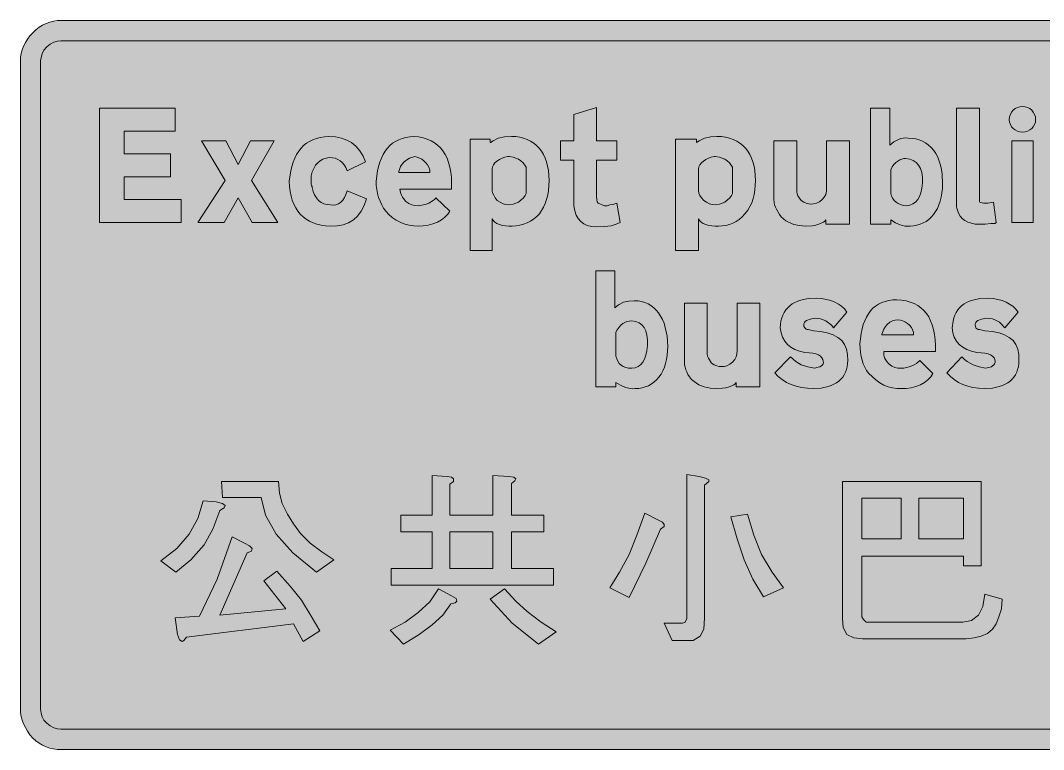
# Model space of a CAD drawing. Header units: metres. Extents: x 16 to 553, y 12 to 261.
# Drawn here: x 16.3 to 365.8, y 12.4 to 261.4 of the extents above; entities that cross this region are included whole.
import ezdxf

# ---------------------------------------------------------------- set-up
doc = ezdxf.new("R2010")
doc.units = ezdxf.units.M
doc.layers.add('FILL_BLACK_000000', color=7, linetype='Continuous', true_color=0x000000)
doc.layers.add('FILL_WHITE_FFFFFF', color=7, linetype='Continuous', true_color=0xffffff)

msp = doc.modelspace()

# ---------------------------------------------------------------- hatches: boundary and pattern name
at = {"layer": 'FILL_BLACK_000000', "true_color": 0x000000}
h = msp.add_hatch(color=7, dxfattribs=at)
h.dxf.hatch_style = 1
h.paths.add_polyline_path([(552.63, 25.04), (552.46, 23.78), (552.18, 22.47), (551.79, 21.12), (550.36, 18.61), (549.51, 17.45), (548.49, 16.32), (547.44, 15.38), (546.31, 14.57), (545.14, 13.9), (543.92, 13.36), (542.67, 12.94), (541.4, 12.65), (540.14, 12.48), (538.89, 12.42), (30.09, 12.42), (28.84, 12.48), (27.58, 12.65), (26.31, 12.94), (25.06, 13.36), (23.84, 13.9), (22.66, 14.57), (21.54, 15.38), (20.49, 16.32), (19.53, 17.47), (18.69, 18.67), (17.97, 19.9), (17.38, 21.16), (16.91, 22.43), (16.57, 23.7), (16.36, 24.97), (16.29, 26.22), (16.29, 247.62), (16.36, 248.87), (16.57, 250.13), (16.91, 251.4), (17.38, 252.64), (17.97, 253.87), (18.69, 255.04), (19.53, 256.17), (20.49, 257.22), (21.54, 258.26), (22.66, 259.14), (23.84, 259.87), (25.06, 260.44), (26.31, 260.88), (27.58, 261.19), (28.84, 261.36), (30.09, 261.42), (538.89, 261.42), (540.14, 261.36), (541.4, 261.19), (542.67, 260.88), (543.92, 260.44), (545.14, 259.87), (546.31, 259.14), (547.44, 258.26), (548.49, 257.22), (549.53, 256.17), (550.41, 255.04), (551.14, 253.87), (551.71, 252.64), (552.15, 251.4), (552.46, 250.13), (552.63, 248.87), (552.69, 247.62), (552.69, 26.22), (552.63, 25.04)])
h.paths.add_polyline_path([(545.3, 250.02), (544.65, 251.25), (543.69, 252.42), (542.6, 253.28), (541.29, 253.92), (540.09, 254.33), (538.89, 254.52), (30.09, 254.52), (28.92, 254.4), (27.69, 254.03), (26.46, 253.38), (25.29, 252.42), (24.33, 251.25), (23.68, 250.02), (23.31, 248.79), (23.19, 247.62), (23.19, 26.22), (23.31, 24.88), (23.68, 23.59), (24.33, 22.42), (25.29, 21.42), (26.46, 20.46), (27.69, 19.81), (28.92, 19.44), (30.09, 19.32), (538.89, 19.32), (540.06, 19.44), (541.29, 19.81), (542.52, 20.46), (543.69, 21.42), (544.65, 22.42), (545.3, 23.59), (545.67, 24.88), (545.79, 26.22), (545.79, 247.62), (545.67, 248.79), (545.3, 250.02)], flags=16)
h = msp.add_hatch(color=7, dxfattribs=at)
h.dxf.hatch_style = 1
h.paths.add_polyline_path([(51.69, 200.22), (71.19, 200.22), (71.19, 192.42), (43.29, 192.42), (43.29, 231.42), (69.09, 231.42), (69.09, 223.62), (51.69, 223.62), (51.69, 215.82), (67.59, 215.82), (67.59, 208.02), (51.69, 208.02), (51.69, 200.22)])
h = msp.add_hatch(color=7, dxfattribs=at)
h.dxf.hatch_style = 1
h.paths.add_polyline_path([(219.99, 220.32), (219.99, 213.72), (213.09, 213.72), (213.09, 201.42), (213.16, 200.11), (213.34, 199.52), (213.69, 199.02), (215.79, 198.12), (216.69, 198.16), (217.59, 198.42), (218.68, 198.61), (219.99, 199.02), (221.19, 192.42), (219.84, 191.81), (218.04, 191.33), (215.79, 191.03), (213.09, 190.92), (211.4, 191.03), (209.94, 191.37), (208.7, 191.93), (207.69, 192.72), (206.85, 193.73), (206.15, 194.97), (205.62, 196.43), (205.29, 198.12), (205.29, 213.72), (200.79, 213.72), (200.79, 220.32), (205.29, 220.32), (205.29, 229.32), (213.09, 231.72), (213.09, 220.32), (219.99, 220.32)])
h = msp.add_hatch(color=7, dxfattribs=at)
h.dxf.hatch_style = 1
h.paths.add_polyline_path([(318.44, 191.21), (316.78, 191.59), (315.17, 192.32), (313.59, 193.32), (313.59, 191.82), (306.69, 191.82), (306.69, 231.42), (313.29, 231.42), (313.29, 218.82), (314.7, 220), (316.21, 220.81), (317.02, 221.07), (317.85, 221.22), (318.7, 221.28), (319.59, 221.22), (320.9, 221.16), (322.13, 220.99), (323.29, 220.68), (324.39, 220.24), (325.43, 219.67), (326.42, 218.94), (327.37, 218.06), (328.29, 217.02), (329.02, 215.94), (329.64, 214.73), (330.16, 213.41), (330.58, 211.99), (330.89, 210.49), (331.12, 208.92), (331.29, 205.62), (331.24, 204.02), (331.08, 202.5), (330.83, 201.06), (330.48, 199.7), (330.04, 198.43), (329.52, 197.24), (328.91, 196.15), (328.22, 195.16), (327.45, 194.27), (326.6, 193.48), (325.69, 192.81), (324.71, 192.25), (323.67, 191.8), (322.56, 191.48), (321.4, 191.29), (320.19, 191.22), (319.3, 191.16), (318.44, 191.21)])
h.paths.add_polyline_path([(321.18, 198.75), (322.07, 199.38), (322.82, 200.22), (323.42, 201.29), (323.88, 202.59), (324.21, 204.13), (324.39, 205.92), (324.39, 207.82), (324.17, 209.47), (323.75, 210.87), (323.12, 212.03), (322.29, 212.95), (321.27, 213.64), (320.07, 214.09), (318.69, 214.32), (318.01, 214.26), (317.34, 214.09), (316.67, 213.81), (315.99, 213.42), (315.32, 212.91), (314.68, 212.26), (314.09, 211.44), (313.59, 210.42), (313.59, 202.32), (313.87, 201.38), (314.27, 200.57), (314.77, 199.88), (315.39, 199.32), (316.12, 198.87), (316.96, 198.52), (317.92, 198.28), (318.99, 198.12), (320.16, 198.33), (321.18, 198.75)], flags=16)
h = msp.add_hatch(color=7, dxfattribs=at)
h.dxf.hatch_style = 1
h.paths.add_polyline_path([(343.89, 200.82), (343.89, 199.92), (343.89, 199.62), (344.06, 199.41), (344.34, 199.24), (345.28, 199.02), (346.72, 199.03), (348.69, 199.32), (349.59, 192.42), (349.29, 192.12), (347.79, 192.12), (345.84, 191.86), (343.89, 191.82), (342.47, 191.9), (341.16, 192.15), (339.96, 192.55), (338.9, 193.09), (338, 193.78), (337.27, 194.6), (336.72, 195.55), (336.39, 196.62), (336.13, 197.33), (336.09, 197.82), (336.09, 198.42), (336.09, 198.72), (336.09, 231.42), (343.89, 231.42), (343.89, 200.82)])
h = msp.add_hatch(color=7, dxfattribs=at)
h.dxf.hatch_style = 1
h.paths.add_polyline_path([(363, 226.65), (362.72, 225.85), (362.3, 225.14), (361.74, 224.52), (361.07, 224.02), (360.31, 223.64), (359.47, 223.4), (358.59, 223.32), (357.71, 223.4), (356.87, 223.64), (356.11, 224.02), (355.44, 224.52), (354.88, 225.14), (354.46, 225.85), (354.18, 226.65), (354.09, 227.52), (354.18, 228.49), (354.46, 229.36), (354.88, 230.13), (355.44, 230.78), (356.11, 231.31), (356.87, 231.7), (357.71, 231.94), (358.59, 232.02), (359.47, 231.94), (360.31, 231.7), (361.07, 231.31), (361.74, 230.78), (362.3, 230.13), (362.72, 229.36), (363, 228.49), (363.09, 227.52), (363, 226.65)])
h = msp.add_hatch(color=7, dxfattribs=at)
h.dxf.hatch_style = 1
h.paths.add_polyline_path([(102.99, 220.32), (95.19, 206.82), (104.19, 192.42), (95.49, 192.42), (90.69, 200.82), (85.89, 192.42), (76.89, 192.42), (86.19, 206.82), (78.09, 220.32), (86.49, 220.32), (90.69, 212.22), (94.89, 220.32), (102.99, 220.32)])
h = msp.add_hatch(color=7, dxfattribs=at)
h.dxf.hatch_style = 1
h.paths.add_polyline_path([(123.91, 221.66), (125.94, 221.22), (127.75, 220.55), (129.39, 219.72), (130.9, 218.44), (132.24, 216.87), (133.36, 215.08), (134.19, 213.12), (127.89, 210.12), (127.4, 211.17), (126.83, 212.09), (126.18, 212.86), (125.45, 213.49), (124.66, 213.99), (123.8, 214.34), (122.87, 214.55), (121.89, 214.62), (120.71, 214.42), (119.64, 214.06), (118.68, 213.52), (117.84, 212.82), (117.11, 211.95), (116.49, 210.91), (115.98, 209.7), (115.59, 208.32), (115.59, 206.52), (115.63, 205.51), (115.72, 205.04), (115.89, 204.72), (115.89, 204.42), (116.28, 203.04), (116.79, 201.84), (117.41, 200.81), (118.14, 199.96), (118.98, 199.29), (119.94, 198.81), (121.01, 198.52), (122.19, 198.42), (123.09, 198.31), (123.99, 198.42), (124.89, 198.76), (125.79, 199.32), (126.41, 200.06), (126.95, 200.93), (127.44, 201.98), (127.89, 203.22), (134.49, 200.52), (133.7, 198.21), (132.69, 196.24), (131.47, 194.6), (130.03, 193.28), (128.38, 192.29), (126.52, 191.62), (124.45, 191.26), (122.19, 191.22), (120.55, 191.33), (119.01, 191.56), (117.57, 191.89), (116.23, 192.34), (114.99, 192.91), (113.85, 193.58), (112.81, 194.37), (111.88, 195.27), (111.04, 196.28), (110.31, 197.41), (109.68, 198.64), (109.15, 199.99), (108.73, 201.46), (108.41, 203.03), (108.2, 204.72), (108.09, 206.52), (108.6, 210.01), (108.98, 211.58), (109.44, 213.04), (109.99, 214.39), (110.62, 215.63), (111.34, 216.76), (112.14, 217.77), (113.03, 218.67), (114, 219.46), (115.05, 220.13), (116.19, 220.69), (117.41, 221.14), (118.72, 221.48), (120.11, 221.71), (121.59, 221.82), (123.91, 221.66)])
h = msp.add_hatch(color=7, dxfattribs=at)
h.dxf.hatch_style = 1
h.paths.add_polyline_path([(146.08, 202.66), (146.49, 201.72), (146.77, 201.1), (147.13, 200.56), (147.99, 199.62), (148.94, 198.88), (149.98, 198.42), (151.07, 198.19), (152.19, 198.12), (153.99, 198.46), (154.89, 198.67), (155.79, 199.02), (157.33, 199.92), (157.86, 200.37), (158.19, 200.82), (162.99, 196.32), (162.28, 195.23), (161.3, 194.22), (160.1, 193.31), (158.71, 192.53), (157.19, 191.91), (155.57, 191.47), (153.88, 191.23), (152.19, 191.22), (150.62, 191.28), (149.08, 191.48), (147.59, 191.85), (146.19, 192.42), (144.68, 193.2), (143.3, 194.14), (142.1, 195.2), (141.09, 196.32), (140.35, 197.37), (139.69, 198.5), (139.12, 199.71), (138.65, 200.97), (138.28, 202.29), (138.01, 203.66), (137.85, 205.07), (137.79, 206.52), (138.28, 210.01), (138.65, 211.58), (139.09, 213.04), (139.61, 214.39), (140.21, 215.63), (140.89, 216.76), (141.65, 217.77), (142.49, 218.67), (143.42, 219.46), (144.42, 220.13), (145.51, 220.69), (146.68, 221.14), (147.93, 221.48), (149.27, 221.71), (150.69, 221.82), (152.32, 221.64), (153.84, 221.34), (155.25, 220.91), (156.54, 220.36), (157.73, 219.68), (158.81, 218.87), (159.77, 217.93), (160.63, 216.87), (161.37, 215.68), (162.01, 214.37), (162.54, 212.93), (162.97, 211.36), (163.28, 209.66), (163.49, 207.84), (163.59, 205.89), (163.59, 203.82), (145.89, 203.82), (146.08, 202.66)])
h.paths.add_polyline_path([(156.09, 209.82), (156.09, 210.12), (156.09, 210.42), (155.78, 211.29), (155.34, 212.09), (154.77, 212.82), (154.1, 213.46), (153.37, 214), (152.59, 214.43), (151.79, 214.74), (150.99, 214.92), (149.19, 214.36), (148.29, 213.87), (147.39, 213.12), (146.64, 212.39), (146.15, 211.58), (145.59, 209.82), (145.59, 209.52), (156.09, 209.52), (156.09, 209.82)], flags=16)
h = msp.add_hatch(color=7, dxfattribs=at)
h.dxf.hatch_style = 1
h.paths.add_polyline_path([(196.67, 203.39), (196.4, 201.82), (196.03, 200.33), (195.56, 198.95), (194.99, 197.67), (194.33, 196.49), (193.59, 195.42), (192.65, 194.46), (191.63, 193.62), (190.54, 192.9), (189.39, 192.31), (188.18, 191.84), (186.92, 191.5), (185.62, 191.29), (184.29, 191.22), (183.16, 191.18), (182.03, 191.26), (180.95, 191.45), (179.94, 191.74), (179.05, 192.12), (178.3, 192.57), (177.74, 193.07), (177.39, 193.62), (177.39, 182.82), (169.89, 182.82), (169.89, 220.92), (176.79, 220.92), (176.79, 219.72), (177.09, 219.72), (177.25, 220), (177.73, 220.36), (179.49, 221.22), (181.63, 221.63), (183.99, 221.82), (185.47, 221.75), (186.87, 221.56), (188.19, 221.23), (189.42, 220.78), (190.57, 220.21), (191.63, 219.53), (192.6, 218.72), (193.48, 217.81), (194.26, 216.78), (194.94, 215.65), (195.53, 214.42), (196.01, 213.09), (196.39, 211.66), (196.67, 210.13), (196.83, 208.52), (196.89, 206.82), (196.83, 205.06), (196.67, 203.39)])
h.paths.add_polyline_path([(186.39, 199.32), (188.08, 200.82), (188.71, 201.6), (189.09, 202.32), (189.09, 202.62), (189.09, 203.52), (189.09, 203.82), (189.09, 209.52), (189.09, 209.82), (189.09, 211.02), (189.09, 211.32), (187.97, 212.78), (187.23, 213.47), (186.39, 214.02), (184.66, 214.69), (183.39, 214.92), (183.09, 214.92), (182.79, 214.92), (181.78, 214.73), (180.81, 214.39), (179.89, 213.93), (179.08, 213.38), (178.39, 212.76), (177.85, 212.09), (177.51, 211.4), (177.39, 210.72), (177.39, 203.22), (177.58, 202.58), (177.99, 201.72), (178.48, 200.82), (179.19, 199.92), (180.14, 199.31), (181.14, 198.83), (182.14, 198.53), (183.09, 198.42), (184.63, 198.64), (186.39, 199.32)], flags=16)
h = msp.add_hatch(color=7, dxfattribs=at)
h.dxf.hatch_style = 1
h.paths.add_polyline_path([(266.96, 202.03), (266.6, 200.56), (266.12, 199.16), (265.49, 197.83), (264.72, 196.59), (263.79, 195.42), (262.85, 194.38), (261.84, 193.5), (260.76, 192.77), (259.63, 192.19), (258.46, 191.76), (257.25, 191.45), (256.03, 191.28), (254.79, 191.22), (253.66, 191.18), (252.53, 191.26), (251.45, 191.45), (250.44, 191.74), (249.55, 192.12), (248.8, 192.57), (248.24, 193.07), (247.89, 193.62), (247.89, 182.82), (240.09, 182.82), (240.09, 220.92), (247.29, 220.92), (247.29, 219.72), (248.19, 220.36), (249.99, 221.22), (252.09, 221.63), (254.19, 221.82), (255.72, 221.75), (257.17, 221.56), (258.53, 221.23), (259.8, 220.78), (260.97, 220.21), (262.06, 219.53), (263.05, 218.72), (263.94, 217.81), (264.73, 216.78), (265.43, 215.65), (266.02, 214.42), (266.51, 213.09), (266.89, 211.66), (267.17, 210.13), (267.33, 208.52), (267.39, 206.82), (267.21, 203.56), (266.96, 202.03)])
h.paths.add_polyline_path([(256.89, 199.32), (258.58, 200.82), (259.21, 201.6), (259.59, 202.32), (259.59, 202.62), (259.59, 203.52), (259.59, 203.82), (259.59, 209.52), (259.59, 209.82), (259.59, 211.02), (259.59, 211.32), (258.46, 212.78), (257.73, 213.47), (256.89, 214.02), (255.13, 214.69), (253.59, 214.92), (253.29, 214.92), (252.28, 214.73), (251.31, 214.39), (250.39, 213.93), (249.58, 213.38), (248.89, 212.76), (248.35, 212.09), (248.01, 211.4), (247.89, 210.72), (247.89, 203.22), (248, 202.49), (248.34, 201.68), (248.9, 200.82), (249.69, 199.92), (250.64, 199.31), (251.64, 198.83), (252.64, 198.53), (253.59, 198.42), (255.13, 198.64), (256.89, 199.32)], flags=16)
h = msp.add_hatch(color=7, dxfattribs=at)
h.dxf.hatch_style = 1
h.paths.add_polyline_path([(299.49, 220.32), (299.49, 191.82), (291.39, 191.82), (291.39, 193.32), (291.1, 192.92), (290.64, 192.57), (288.99, 191.82), (287.99, 191.47), (286.85, 191.29), (284.49, 191.22), (282.47, 191.34), (280.52, 191.74), (278.67, 192.49), (277.8, 193), (276.99, 193.62), (276.19, 194.35), (275.57, 195.16), (274.59, 196.92), (274.2, 197.65), (273.91, 198.46), (273.75, 199.32), (273.69, 200.22), (273.69, 220.32), (281.49, 220.32), (281.49, 202.92), (281.6, 202.24), (281.9, 201.53), (282.99, 199.92), (283.89, 199.35), (284.75, 198.98), (285.56, 198.78), (286.29, 198.72), (287.24, 198.79), (288.24, 199.02), (289.24, 199.48), (290.19, 200.22), (290.9, 201.12), (291.39, 202.02), (291.65, 203.07), (291.69, 204.12), (291.69, 220.32), (299.49, 220.32)])
h = msp.add_hatch(color=7, dxfattribs=at)
h.dxf.hatch_style = 1
h.paths.add_polyline_path([(354.99, 192.42), (354.99, 220.32), (362.19, 220.32), (362.19, 192.42), (354.99, 192.42)])
h = msp.add_hatch(color=7, dxfattribs=at)
h.dxf.hatch_style = 1
h.paths.add_polyline_path([(224.67, 135.71), (222.99, 136.09), (221.31, 136.82), (219.69, 137.82), (219.69, 136.32), (212.79, 136.32), (212.79, 175.92), (219.39, 175.92), (219.39, 163.32), (220.08, 163.94), (220.8, 164.45), (222.35, 165.19), (224.07, 165.6), (225.99, 165.72), (227.26, 165.65), (228.46, 165.44), (229.6, 165.1), (230.68, 164.63), (231.69, 164.04), (232.63, 163.32), (233.49, 162.48), (234.28, 161.52), (234.98, 160.45), (235.6, 159.27), (236.14, 157.99), (236.58, 156.61), (236.93, 155.12), (237.18, 153.55), (237.34, 151.88), (237.39, 150.12), (237.22, 147.09), (236.99, 145.66), (236.68, 144.31), (236.26, 143.02), (235.74, 141.81), (235.12, 140.67), (234.39, 139.62), (233.57, 138.68), (232.7, 137.87), (231.77, 137.2), (230.79, 136.66), (229.75, 136.24), (228.65, 135.95), (227.5, 135.78), (226.29, 135.72), (225.49, 135.66), (224.67, 135.71)])
h.paths.add_polyline_path([(227.28, 143.25), (228.17, 143.88), (228.92, 144.72), (229.52, 145.79), (229.98, 147.09), (230.31, 148.63), (230.49, 150.42), (230.5, 152.32), (230.32, 153.97), (229.94, 155.37), (229.36, 156.53), (228.59, 157.45), (227.62, 158.14), (226.45, 158.59), (225.09, 158.82), (224.24, 158.76), (223.48, 158.59), (222.77, 158.31), (222.09, 157.92), (221.42, 157.37), (220.78, 156.64), (220.19, 155.81), (219.69, 154.92), (219.69, 146.82), (219.97, 145.86), (220.36, 145.02), (220.87, 144.3), (221.49, 143.71), (222.22, 143.24), (223.07, 142.9), (224.02, 142.69), (225.09, 142.62), (226.26, 142.83), (227.28, 143.25)], flags=16)
h = msp.add_hatch(color=7, dxfattribs=at)
h.dxf.hatch_style = 1
h.paths.add_polyline_path([(268.89, 164.82), (268.89, 136.32), (260.79, 136.32), (260.79, 137.82), (260.5, 137.37), (260.04, 136.96), (259.36, 136.6), (258.39, 136.32), (257.27, 135.97), (256.14, 135.79), (253.89, 135.72), (251.87, 135.84), (249.91, 136.24), (248.07, 136.99), (247.2, 137.5), (246.39, 138.12), (245.55, 138.85), (244.85, 139.66), (244.32, 140.52), (243.99, 141.42), (243.6, 142.15), (243.31, 142.96), (243.15, 143.82), (243.09, 144.72), (243.09, 164.82), (250.89, 164.82), (250.89, 147.42), (251, 146.74), (251.3, 146.03), (252.39, 144.42), (253.29, 143.85), (254.15, 143.48), (254.96, 143.28), (255.69, 143.22), (256.64, 143.29), (257.64, 143.52), (258.64, 143.98), (259.59, 144.72), (260.3, 145.62), (260.79, 146.52), (261.05, 147.57), (261.09, 148.62), (261.09, 164.82), (268.89, 164.82)])
h = msp.add_hatch(color=7, dxfattribs=at)
h.dxf.hatch_style = 1
h.paths.add_polyline_path([(298.84, 144.22), (298.69, 143.18), (298.45, 142.21), (298.12, 141.29), (297.69, 140.43), (297.17, 139.65), (296.55, 138.92), (295.85, 138.27), (295.06, 137.69), (294.19, 137.18), (293.23, 136.74), (292.18, 136.38), (289.85, 135.89), (287.19, 135.72), (285.11, 135.8), (283.14, 136.06), (281.3, 136.48), (279.58, 137.07), (277.98, 137.83), (276.52, 138.76), (275.18, 139.85), (273.99, 141.12), (279.39, 146.52), (281.19, 144.94), (282.99, 143.82), (285.24, 143.11), (287.49, 142.62), (288.8, 142.96), (289.39, 143.17), (289.89, 143.52), (290.28, 143.8), (290.53, 144.16), (290.61, 144.57), (290.49, 145.02), (290.39, 145.67), (290.1, 146.25), (289.6, 146.76), (288.91, 147.19), (288.03, 147.55), (286.95, 147.8), (285.67, 147.96), (284.19, 148.02), (282.39, 148.44), (280.81, 149.04), (279.45, 149.81), (278.3, 150.76), (277.37, 151.89), (276.64, 153.21), (276.11, 154.72), (275.79, 156.42), (276.08, 158.75), (276.37, 159.81), (276.74, 160.8), (277.2, 161.71), (277.76, 162.55), (278.4, 163.31), (279.13, 163.99), (279.94, 164.6), (280.85, 165.13), (281.84, 165.58), (282.92, 165.95), (285.33, 166.45), (288.09, 166.62), (289.92, 166.45), (291.59, 166.17), (293.1, 165.76), (294.46, 165.23), (295.69, 164.58), (296.78, 163.79), (297.75, 162.88), (298.59, 161.82), (294.09, 156.42), (293.42, 157.22), (292.74, 157.84), (291.39, 158.82), (290.49, 159.21), (289.59, 159.49), (288.69, 159.66), (287.79, 159.72), (286.04, 159.43), (284.83, 158.97), (284.41, 158.66), (284.12, 158.29), (283.95, 157.84), (283.89, 157.32), (283.93, 156.87), (284.19, 156.42), (284.68, 156.01), (284.99, 155.87), (285.39, 155.82), (287.15, 155.41), (289.59, 155.22), (291.9, 154.77), (293.87, 154.09), (295.51, 153.19), (296.83, 152.07), (297.82, 150.72), (298.49, 149.14), (298.85, 147.34), (298.89, 145.32), (298.84, 144.22)])
h = msp.add_hatch(color=7, dxfattribs=at)
h.dxf.hatch_style = 1
h.paths.add_polyline_path([(311.23, 147.16), (311.49, 146.22), (311.77, 145.6), (312.13, 145.06), (312.99, 144.12), (313.94, 143.38), (314.98, 142.92), (316.07, 142.69), (317.19, 142.62), (318.09, 142.68), (318.99, 142.84), (319.89, 143.13), (320.79, 143.52), (321.63, 143.84), (322.37, 144.31), (323.49, 145.32), (327.99, 140.82), (327.28, 139.73), (326.3, 138.72), (325.1, 137.81), (323.71, 137.03), (322.19, 136.41), (320.56, 135.97), (318.88, 135.73), (317.19, 135.72), (315.66, 135.78), (314.19, 135.98), (312.72, 136.35), (311.19, 136.92), (309.84, 137.7), (308.53, 138.64), (306.09, 140.82), (305.36, 141.86), (304.74, 142.96), (304.22, 144.13), (303.8, 145.36), (303.49, 146.66), (303.26, 148.03), (303.09, 151.02), (303.48, 154.51), (303.81, 156.08), (304.21, 157.54), (304.71, 158.89), (305.28, 160.12), (305.94, 161.23), (306.69, 162.23), (307.52, 163.12), (308.43, 163.88), (309.43, 164.54), (310.52, 165.07), (311.68, 165.48), (312.93, 165.78), (314.27, 165.96), (315.69, 166.02), (317.32, 165.9), (318.85, 165.64), (320.28, 165.25), (321.59, 164.73), (322.8, 164.08), (323.9, 163.29), (324.89, 162.38), (325.78, 161.33), (326.55, 160.16), (327.22, 158.85), (327.77, 157.42), (328.22, 155.85), (328.55, 154.16), (328.78, 152.34), (328.89, 150.39), (328.89, 148.32), (311.19, 148.32), (311.23, 147.16)])
h.paths.add_polyline_path([(321.39, 154.62), (321.39, 154.92), (321.08, 155.79), (320.63, 156.59), (320.05, 157.3), (319.36, 157.92), (318.6, 158.42), (317.76, 158.8), (316.89, 159.04), (315.99, 159.12), (315.09, 159.05), (314.19, 158.82), (313.29, 158.36), (312.39, 157.62), (311.77, 156.85), (311.26, 155.97), (310.59, 154.32), (310.59, 154.02), (321.39, 154.02), (321.39, 154.62)], flags=16)
h = msp.add_hatch(color=7, dxfattribs=at)
h.dxf.hatch_style = 1
h.paths.add_polyline_path([(357.34, 144.22), (357.19, 143.18), (356.95, 142.21), (356.62, 141.29), (356.19, 140.43), (355.67, 139.65), (355.05, 138.92), (354.35, 138.27), (353.56, 137.69), (352.69, 137.18), (351.73, 136.74), (350.68, 136.38), (348.35, 135.89), (345.69, 135.72), (343.62, 135.8), (341.69, 136.06), (339.89, 136.48), (338.23, 137.07), (336.69, 137.83), (335.27, 138.76), (333.97, 139.85), (332.79, 141.12), (337.89, 146.52), (338.79, 145.68), (339.73, 144.94), (340.72, 144.33), (341.79, 143.82), (342.74, 143.42), (343.78, 143.11), (345.99, 142.62), (347.53, 142.96), (348.06, 143.17), (348.39, 143.52), (348.78, 143.8), (349.06, 144.16), (349.23, 144.57), (349.29, 145.02), (349.19, 145.67), (348.9, 146.25), (348.4, 146.76), (347.71, 147.19), (346.83, 147.55), (345.75, 147.8), (344.47, 147.96), (342.99, 148.02), (341.18, 148.44), (339.57, 149.04), (338.17, 149.81), (336.99, 150.76), (336.03, 151.89), (335.31, 153.21), (334.83, 154.72), (334.59, 156.42), (334.87, 158.75), (335.14, 159.81), (335.5, 160.8), (335.94, 161.71), (336.48, 162.55), (337.1, 163.31), (337.81, 163.99), (338.62, 164.6), (339.52, 165.13), (340.51, 165.58), (341.59, 165.95), (344.05, 166.45), (346.89, 166.62), (348.62, 166.45), (350.21, 166.17), (351.67, 165.76), (353, 165.23), (354.21, 164.58), (355.29, 163.79), (356.25, 162.88), (357.09, 161.82), (352.59, 156.42), (351.35, 157.84), (350.69, 158.36), (349.89, 158.82), (349.16, 159.21), (348.31, 159.49), (347.36, 159.66), (346.29, 159.72), (344.54, 159.43), (343.33, 158.97), (342.91, 158.66), (342.62, 158.29), (342.45, 157.84), (342.39, 157.32), (342.69, 156.42), (343.18, 156.01), (343.49, 155.87), (343.89, 155.82), (345.69, 155.41), (348.39, 155.22), (350.6, 154.77), (352.5, 154.09), (354.09, 153.19), (355.36, 152.07), (356.34, 150.72), (357, 149.14), (357.35, 147.34), (357.39, 145.32), (357.34, 144.22)])
h = msp.add_hatch(color=7, dxfattribs=at)
h.dxf.hatch_style = 1
h.paths.add_polyline_path([(156.99, 92.52), (156.99, 106.02), (162.09, 105.72), (163.59, 105.42), (164.19, 104.82), (164.19, 103.92), (162.99, 103.02), (162.99, 92.52), (177.69, 92.52), (177.69, 106.02), (183.09, 105.72), (184.89, 105.42), (185.49, 104.82), (185.19, 104.22), (183.99, 103.32), (183.99, 92.52), (195.09, 92.52), (195.09, 86.82), (183.99, 86.82), (183.99, 74.22), (198.39, 74.22), (198.39, 68.52), (142.89, 68.52), (142.89, 74.22), (156.99, 74.22), (156.99, 86.82), (146.19, 86.82), (146.19, 92.52), (156.99, 92.52)])
h.paths.add_polyline_path([(177.69, 86.82), (162.99, 86.82), (162.99, 74.22), (177.69, 74.22), (177.69, 86.82)], flags=16)
h = msp.add_hatch(color=7, dxfattribs=at)
h.dxf.hatch_style = 1
h.paths.add_polyline_path([(250.29, 105.12), (251.49, 104.52), (251.49, 103.92), (249.99, 102.72), (249.99, 57.42), (249.69, 53.52), (248.49, 51.12), (246.09, 49.62), (242.79, 49.62), (238.89, 49.62), (236.19, 55.62), (240.99, 55.62), (242.49, 55.62), (243.39, 55.92), (243.99, 57.12), (243.99, 58.62), (243.99, 106.32), (248.19, 105.72), (250.29, 105.12)])
h = msp.add_hatch(color=7, dxfattribs=at)
h.dxf.hatch_style = 1
h.paths.add_polyline_path([(104.49, 103.92), (104.79, 100.02), (105.69, 96.42), (107.49, 92.82), (109.59, 89.52), (111.99, 86.22), (115.29, 82.92), (119.19, 79.92), (123.39, 77.22), (117.39, 73.02), (109.29, 79.62), (103.59, 85.92), (99.99, 92.52), (98.49, 98.52), (85.29, 98.52), (84.99, 103.92), (104.49, 103.92)])
h = msp.add_hatch(color=7, dxfattribs=at)
h.dxf.hatch_style = 1
h.paths.add_polyline_path([(338.49, 75.12), (338.49, 78.42), (303.69, 78.42), (303.69, 59.22), (303.69, 57.72), (304.29, 56.82), (305.19, 55.92), (306.69, 55.92), (338.19, 55.92), (341.19, 56.52), (343.59, 58.32), (345.09, 61.32), (345.69, 65.52), (351.69, 63.72), (351.39, 60.42), (350.49, 57.72), (349.59, 55.32), (348.39, 53.52), (346.59, 52.02), (344.49, 51.12), (342.09, 50.52), (339.39, 50.22), (303.99, 50.22), (300.99, 50.52), (298.59, 51.72), (297.39, 54.12), (297.09, 57.12), (297.09, 103.92), (344.49, 103.92), (344.49, 75.12), (338.49, 75.12)])
h.paths.add_polyline_path([(303.69, 98.22), (303.69, 84.42), (317.19, 84.42), (317.19, 98.22), (303.69, 98.22)], flags=16)
h.paths.add_polyline_path([(338.49, 98.22), (323.19, 98.22), (323.19, 84.42), (338.49, 84.42), (338.49, 98.22)], flags=16)
h = msp.add_hatch(color=7, dxfattribs=at)
h.dxf.hatch_style = 1
h.paths.add_polyline_path([(85.29, 96.42), (86.19, 95.82), (85.89, 94.92), (84.39, 94.02), (81.99, 87.72), (78.99, 82.32), (74.49, 77.22), (69.39, 73.02), (64.29, 76.92), (69.69, 81.12), (73.89, 85.92), (76.89, 91.32), (78.69, 97.32), (83.19, 97.02), (85.29, 96.42)])
h = msp.add_hatch(color=7, dxfattribs=at)
h.dxf.hatch_style = 1
h.paths.add_polyline_path([(220.89, 73.02), (224.19, 79.02), (226.89, 85.62), (229.59, 93.12), (233.79, 91.02), (235.59, 90.12), (236.19, 89.22), (236.19, 88.62), (234.99, 87.72), (229.89, 76.02), (224.19, 64.32), (217.59, 67.62), (220.89, 73.02)])
h = msp.add_hatch(color=7, dxfattribs=at)
h.dxf.hatch_style = 1
h.paths.add_polyline_path([(266.49, 70.62), (263.49, 77.22), (261.09, 84.42), (258.99, 91.92), (264.69, 92.82), (266.79, 85.62), (269.49, 79.02), (273.09, 73.02), (276.99, 67.62), (270.09, 64.62), (266.49, 70.62)])
h = msp.add_hatch(color=7, dxfattribs=at)
h.dxf.hatch_style = 1
h.paths.add_polyline_path([(94.59, 82.02), (95.49, 81.12), (95.19, 80.22), (93.69, 79.62), (84.39, 58.32), (106.89, 60.42), (99.39, 70.02), (103.89, 73.32), (108.39, 68.22), (112.29, 63.42), (115.59, 58.02), (118.59, 52.92), (112.89, 49.32), (109.59, 55.32), (72.99, 50.82), (72.09, 49.62), (71.49, 49.32), (70.59, 49.92), (69.99, 51.72), (69.09, 57.42), (77.49, 58.02), (83.49, 70.62), (88.59, 85.02), (92.79, 82.92), (94.59, 82.02)])
h = msp.add_hatch(color=7, dxfattribs=at)
h.dxf.hatch_style = 1
h.paths.add_polyline_path([(147.69, 55.92), (152.19, 59.22), (156.09, 62.82), (159.09, 67.32), (163.59, 64.92), (165.09, 64.02), (165.39, 63.12), (164.79, 62.52), (163.29, 62.22), (160.59, 58.32), (156.99, 55.02), (152.49, 51.72), (147.09, 48.42), (142.59, 53.22), (147.69, 55.92)])
h = msp.add_hatch(color=7, dxfattribs=at)
h.dxf.hatch_style = 1
h.paths.add_polyline_path([(185.49, 63.12), (189.39, 59.52), (194.19, 55.92), (199.29, 52.62), (193.29, 48.42), (184.29, 55.62), (176.79, 63.72), (181.59, 67.32), (185.49, 63.12)])
at = {"layer": 'FILL_WHITE_FFFFFF', "true_color": 0xffffff}
h = msp.add_hatch(color=7, dxfattribs=at)
h.dxf.hatch_style = 1
h.paths.add_polyline_path([(540.06, 254.4), (541.29, 254.03), (542.52, 253.38), (543.69, 252.42), (544.55, 251.33), (545.19, 250.02), (545.6, 248.93), (545.79, 247.62), (545.79, 26.22), (545.67, 24.88), (545.3, 23.59), (544.65, 22.42), (543.69, 21.42), (542.52, 20.46), (541.29, 19.81), (540.06, 19.44), (538.89, 19.32), (30.09, 19.32), (28.92, 19.44), (27.69, 19.81), (26.46, 20.46), (25.29, 21.42), (24.33, 22.42), (23.68, 23.59), (23.31, 24.88), (23.19, 26.22), (23.19, 247.62), (23.31, 248.79), (23.68, 250.02), (24.33, 251.25), (25.29, 252.42), (26.46, 253.38), (27.69, 254.03), (28.92, 254.4), (30.09, 254.52), (538.89, 254.52), (540.06, 254.4)])

# ---------------------------------------------------------------- linework, layer by layer
at = {"layer": 'FILL_BLACK_000000', "lineweight": 0, "true_color": 0x000000}
for points in [[(538.89, 12.42), (30.09, 12.42), (28.84, 12.48), (27.58, 12.65), (26.31, 12.94), (25.06, 13.36), (23.84, 13.9), (22.66, 14.57), (21.54, 15.38), (20.49, 16.32), (19.53, 17.47), (18.69, 18.67), (17.97, 19.9), (17.38, 21.16), (16.91, 22.43), (16.57, 23.7), (16.36, 24.97), (16.29, 26.22), (16.29, 247.62), (16.36, 248.87), (16.57, 250.13), (16.91, 251.4), (17.38, 252.64), (17.97, 253.87), (18.69, 255.04), (19.53, 256.17), (20.49, 257.22), (21.54, 258.26), (22.66, 259.14), (23.84, 259.87), (25.06, 260.44), (26.31, 260.88), (27.58, 261.19), (28.84, 261.36), (30.09, 261.42), (538.89, 261.42)], [(538.89, 254.52), (30.09, 254.52), (28.92, 254.4), (27.69, 254.03), (26.46, 253.38), (25.29, 252.42), (24.33, 251.25), (23.68, 250.02), (23.31, 248.79), (23.19, 247.62), (23.19, 26.22), (23.31, 24.88), (23.68, 23.59), (24.33, 22.42), (25.29, 21.42), (26.46, 20.46), (27.69, 19.81), (28.92, 19.44), (30.09, 19.32), (538.89, 19.32)]]:
    msp.add_lwpolyline(points, dxfattribs=at)
for points in [[(51.69, 200.22), (71.19, 200.22), (71.19, 192.42), (43.29, 192.42), (43.29, 231.42), (69.09, 231.42), (69.09, 223.62), (51.69, 223.62), (51.69, 215.82), (67.59, 215.82), (67.59, 208.02), (51.69, 208.02)], [(219.99, 220.32), (219.99, 213.72), (213.09, 213.72), (213.09, 201.42), (213.16, 200.11), (213.34, 199.52), (213.69, 199.02), (215.79, 198.12), (216.69, 198.16), (217.59, 198.42), (218.68, 198.61), (219.99, 199.02), (221.19, 192.42), (219.84, 191.81), (218.04, 191.33), (215.79, 191.03), (213.09, 190.92), (211.4, 191.03), (209.94, 191.37), (208.7, 191.93), (207.69, 192.72), (206.85, 193.73), (206.15, 194.97), (205.62, 196.43), (205.29, 198.12), (205.29, 213.72), (200.79, 213.72), (200.79, 220.32), (205.29, 220.32), (205.29, 229.32), (213.09, 231.72), (213.09, 220.32)], [(318.44, 191.21), (316.78, 191.59), (315.17, 192.32), (313.59, 193.32), (313.59, 191.82), (306.69, 191.82), (306.69, 231.42), (313.29, 231.42), (313.29, 218.82), (314.7, 220), (316.21, 220.81), (317.02, 221.07), (317.85, 221.22), (318.7, 221.28), (319.59, 221.22), (320.9, 221.16), (322.13, 220.99), (323.29, 220.68), (324.39, 220.24), (325.43, 219.67), (326.42, 218.94), (327.37, 218.06), (328.29, 217.02), (329.02, 215.94), (329.64, 214.73), (330.16, 213.41), (330.58, 211.99), (330.89, 210.49), (331.12, 208.92), (331.29, 205.62), (331.24, 204.02), (331.08, 202.5), (330.83, 201.06), (330.48, 199.7), (330.04, 198.43), (329.52, 197.24), (328.91, 196.15), (328.22, 195.16), (327.45, 194.27), (326.6, 193.48), (325.69, 192.81), (324.71, 192.25), (323.67, 191.8), (322.56, 191.48), (321.4, 191.29), (320.19, 191.22), (319.3, 191.16)], [(343.89, 200.82), (343.89, 199.92), (343.89, 199.62), (344.06, 199.41), (344.34, 199.24), (345.28, 199.02), (346.72, 199.03), (348.69, 199.32), (349.59, 192.42), (349.29, 192.12), (347.79, 192.12), (345.84, 191.86), (343.89, 191.82), (342.47, 191.9), (341.16, 192.15), (339.96, 192.55), (338.9, 193.09), (338, 193.78), (337.27, 194.6), (336.72, 195.55), (336.39, 196.62), (336.13, 197.33), (336.09, 197.82), (336.09, 198.42), (336.09, 198.72), (336.09, 231.42), (343.89, 231.42)], [(363, 226.65), (362.72, 225.85), (362.3, 225.14), (361.74, 224.52), (361.07, 224.02), (360.31, 223.64), (359.47, 223.4), (358.59, 223.32), (357.71, 223.4), (356.87, 223.64), (356.11, 224.02), (355.44, 224.52), (354.88, 225.14), (354.46, 225.85), (354.18, 226.65), (354.09, 227.52), (354.18, 228.49), (354.46, 229.36), (354.88, 230.13), (355.44, 230.78), (356.11, 231.31), (356.87, 231.7), (357.71, 231.94), (358.59, 232.02), (359.47, 231.94), (360.31, 231.7), (361.07, 231.31), (361.74, 230.78), (362.3, 230.13), (362.72, 229.36), (363, 228.49), (363.09, 227.52)], [(102.99, 220.32), (95.19, 206.82), (104.19, 192.42), (95.49, 192.42), (90.69, 200.82), (85.89, 192.42), (76.89, 192.42), (86.19, 206.82), (78.09, 220.32), (86.49, 220.32), (90.69, 212.22), (94.89, 220.32)], [(123.91, 221.66), (125.94, 221.22), (127.75, 220.55), (129.39, 219.72), (130.9, 218.44), (132.24, 216.87), (133.36, 215.08), (134.19, 213.12), (127.89, 210.12), (127.4, 211.17), (126.83, 212.09), (126.18, 212.86), (125.45, 213.49), (124.66, 213.99), (123.8, 214.34), (122.87, 214.55), (121.89, 214.62), (120.71, 214.42), (119.64, 214.06), (118.68, 213.52), (117.84, 212.82), (117.11, 211.95), (116.49, 210.91), (115.98, 209.7), (115.59, 208.32), (115.59, 206.52), (115.63, 205.51), (115.72, 205.04), (115.89, 204.72), (115.89, 204.42), (116.28, 203.04), (116.79, 201.84), (117.41, 200.81), (118.14, 199.96), (118.98, 199.29), (119.94, 198.81), (121.01, 198.52), (122.19, 198.42), (123.09, 198.31), (123.99, 198.42), (124.89, 198.76), (125.79, 199.32), (126.41, 200.06), (126.95, 200.93), (127.44, 201.98), (127.89, 203.22), (134.49, 200.52), (133.7, 198.21), (132.69, 196.24), (131.47, 194.6), (130.03, 193.28), (128.38, 192.29), (126.52, 191.62), (124.45, 191.26), (122.19, 191.22), (120.55, 191.33), (119.01, 191.56), (117.57, 191.89), (116.23, 192.34), (114.99, 192.91), (113.85, 193.58), (112.81, 194.37), (111.88, 195.27), (111.04, 196.28), (110.31, 197.41), (109.68, 198.64), (109.15, 199.99), (108.73, 201.46), (108.41, 203.03), (108.2, 204.72), (108.09, 206.52), (108.6, 210.01), (108.98, 211.58), (109.44, 213.04), (109.99, 214.39), (110.62, 215.63), (111.34, 216.76), (112.14, 217.77), (113.03, 218.67), (114, 219.46), (115.05, 220.13), (116.19, 220.69), (117.41, 221.14), (118.72, 221.48), (120.11, 221.71), (121.59, 221.82)], [(146.08, 202.66), (146.49, 201.72), (146.77, 201.1), (147.13, 200.56), (147.99, 199.62), (148.94, 198.88), (149.98, 198.42), (151.07, 198.19), (152.19, 198.12), (153.99, 198.46), (154.89, 198.67), (155.79, 199.02), (157.33, 199.92), (157.86, 200.37), (158.19, 200.82), (162.99, 196.32), (162.28, 195.23), (161.3, 194.22), (160.1, 193.31), (158.71, 192.53), (157.19, 191.91), (155.57, 191.47), (153.88, 191.23), (152.19, 191.22), (150.62, 191.28), (149.08, 191.48), (147.59, 191.85), (146.19, 192.42), (144.68, 193.2), (143.3, 194.14), (142.1, 195.2), (141.09, 196.32), (140.35, 197.37), (139.69, 198.5), (139.12, 199.71), (138.65, 200.97), (138.28, 202.29), (138.01, 203.66), (137.85, 205.07), (137.79, 206.52), (138.28, 210.01), (138.65, 211.58), (139.09, 213.04), (139.61, 214.39), (140.21, 215.63), (140.89, 216.76), (141.65, 217.77), (142.49, 218.67), (143.42, 219.46), (144.42, 220.13), (145.51, 220.69), (146.68, 221.14), (147.93, 221.48), (149.27, 221.71), (150.69, 221.82), (152.32, 221.64), (153.84, 221.34), (155.25, 220.91), (156.54, 220.36), (157.73, 219.68), (158.81, 218.87), (159.77, 217.93), (160.63, 216.87), (161.37, 215.68), (162.01, 214.37), (162.54, 212.93), (162.97, 211.36), (163.28, 209.66), (163.49, 207.84), (163.59, 205.89), (163.59, 203.82), (145.89, 203.82)], [(196.67, 203.39), (196.4, 201.82), (196.03, 200.33), (195.56, 198.95), (194.99, 197.67), (194.33, 196.49), (193.59, 195.42), (192.65, 194.46), (191.63, 193.62), (190.54, 192.9), (189.39, 192.31), (188.18, 191.84), (186.92, 191.5), (185.62, 191.29), (184.29, 191.22), (183.16, 191.18), (182.03, 191.26), (180.95, 191.45), (179.94, 191.74), (179.05, 192.12), (178.3, 192.57), (177.74, 193.07), (177.39, 193.62), (177.39, 182.82), (169.89, 182.82), (169.89, 220.92), (176.79, 220.92), (176.79, 219.72), (177.09, 219.72), (177.25, 220), (177.73, 220.36), (179.49, 221.22), (181.63, 221.63), (183.99, 221.82), (185.47, 221.75), (186.87, 221.56), (188.19, 221.23), (189.42, 220.78), (190.57, 220.21), (191.63, 219.53), (192.6, 218.72), (193.48, 217.81), (194.26, 216.78), (194.94, 215.65), (195.53, 214.42), (196.01, 213.09), (196.39, 211.66), (196.67, 210.13), (196.83, 208.52), (196.89, 206.82), (196.83, 205.06)], [(266.96, 202.03), (266.6, 200.56), (266.12, 199.16), (265.49, 197.83), (264.72, 196.59), (263.79, 195.42), (262.85, 194.38), (261.84, 193.5), (260.76, 192.77), (259.63, 192.19), (258.46, 191.76), (257.25, 191.45), (256.03, 191.28), (254.79, 191.22), (253.66, 191.18), (252.53, 191.26), (251.45, 191.45), (250.44, 191.74), (249.55, 192.12), (248.8, 192.57), (248.24, 193.07), (247.89, 193.62), (247.89, 182.82), (240.09, 182.82), (240.09, 220.92), (247.29, 220.92), (247.29, 219.72), (248.19, 220.36), (249.99, 221.22), (252.09, 221.63), (254.19, 221.82), (255.72, 221.75), (257.17, 221.56), (258.53, 221.23), (259.8, 220.78), (260.97, 220.21), (262.06, 219.53), (263.05, 218.72), (263.94, 217.81), (264.73, 216.78), (265.43, 215.65), (266.02, 214.42), (266.51, 213.09), (266.89, 211.66), (267.17, 210.13), (267.33, 208.52), (267.39, 206.82), (267.21, 203.56)], [(299.49, 220.32), (299.49, 191.82), (291.39, 191.82), (291.39, 193.32), (291.1, 192.92), (290.64, 192.57), (288.99, 191.82), (287.99, 191.47), (286.85, 191.29), (284.49, 191.22), (282.47, 191.34), (280.52, 191.74), (278.67, 192.49), (277.8, 193), (276.99, 193.62), (276.19, 194.35), (275.57, 195.16), (274.59, 196.92), (274.2, 197.65), (273.91, 198.46), (273.75, 199.32), (273.69, 200.22), (273.69, 220.32), (281.49, 220.32), (281.49, 202.92), (281.6, 202.24), (281.9, 201.53), (282.99, 199.92), (283.89, 199.35), (284.75, 198.98), (285.56, 198.78), (286.29, 198.72), (287.24, 198.79), (288.24, 199.02), (289.24, 199.48), (290.19, 200.22), (290.9, 201.12), (291.39, 202.02), (291.65, 203.07), (291.69, 204.12), (291.69, 220.32)], [(354.99, 192.42), (354.99, 220.32), (362.19, 220.32), (362.19, 192.42)], [(156.09, 209.82), (156.09, 210.12), (156.09, 210.42), (155.78, 211.29), (155.34, 212.09), (154.77, 212.82), (154.1, 213.46), (153.37, 214), (152.59, 214.43), (151.79, 214.74), (150.99, 214.92), (149.19, 214.36), (148.29, 213.87), (147.39, 213.12), (146.64, 212.39), (146.15, 211.58), (145.59, 209.82), (145.59, 209.52), (156.09, 209.52)], [(186.39, 199.32), (188.08, 200.82), (188.71, 201.6), (189.09, 202.32), (189.09, 202.62), (189.09, 203.52), (189.09, 203.82), (189.09, 209.52), (189.09, 209.82), (189.09, 211.02), (189.09, 211.32), (187.97, 212.78), (187.23, 213.47), (186.39, 214.02), (184.66, 214.69), (183.39, 214.92), (183.09, 214.92), (182.79, 214.92), (181.78, 214.73), (180.81, 214.39), (179.89, 213.93), (179.08, 213.38), (178.39, 212.76), (177.85, 212.09), (177.51, 211.4), (177.39, 210.72), (177.39, 203.22), (177.58, 202.58), (177.99, 201.72), (178.48, 200.82), (179.19, 199.92), (180.14, 199.31), (181.14, 198.83), (182.14, 198.53), (183.09, 198.42), (184.63, 198.64)], [(256.89, 199.32), (258.58, 200.82), (259.21, 201.6), (259.59, 202.32), (259.59, 202.62), (259.59, 203.52), (259.59, 203.82), (259.59, 209.52), (259.59, 209.82), (259.59, 211.02), (259.59, 211.32), (258.46, 212.78), (257.73, 213.47), (256.89, 214.02), (255.13, 214.69), (253.59, 214.92), (253.29, 214.92), (252.28, 214.73), (251.31, 214.39), (250.39, 213.93), (249.58, 213.38), (248.89, 212.76), (248.35, 212.09), (248.01, 211.4), (247.89, 210.72), (247.89, 203.22), (248, 202.49), (248.34, 201.68), (248.9, 200.82), (249.69, 199.92), (250.64, 199.31), (251.64, 198.83), (252.64, 198.53), (253.59, 198.42), (255.13, 198.64)], [(321.18, 198.75), (322.07, 199.38), (322.82, 200.22), (323.42, 201.29), (323.88, 202.59), (324.21, 204.13), (324.39, 205.92), (324.39, 207.82), (324.17, 209.47), (323.75, 210.87), (323.12, 212.03), (322.29, 212.95), (321.27, 213.64), (320.07, 214.09), (318.69, 214.32), (318.01, 214.26), (317.34, 214.09), (316.67, 213.81), (315.99, 213.42), (315.32, 212.91), (314.68, 212.26), (314.09, 211.44), (313.59, 210.42), (313.59, 202.32), (313.87, 201.38), (314.27, 200.57), (314.77, 199.88), (315.39, 199.32), (316.12, 198.87), (316.96, 198.52), (317.92, 198.28), (318.99, 198.12), (320.16, 198.33)], [(224.67, 135.71), (222.99, 136.09), (221.31, 136.82), (219.69, 137.82), (219.69, 136.32), (212.79, 136.32), (212.79, 175.92), (219.39, 175.92), (219.39, 163.32), (220.08, 163.94), (220.8, 164.45), (222.35, 165.19), (224.07, 165.6), (225.99, 165.72), (227.26, 165.65), (228.46, 165.44), (229.6, 165.1), (230.68, 164.63), (231.69, 164.04), (232.63, 163.32), (233.49, 162.48), (234.28, 161.52), (234.98, 160.45), (235.6, 159.27), (236.14, 157.99), (236.58, 156.61), (236.93, 155.12), (237.18, 153.55), (237.34, 151.88), (237.39, 150.12), (237.22, 147.09), (236.99, 145.66), (236.68, 144.31), (236.26, 143.02), (235.74, 141.81), (235.12, 140.67), (234.39, 139.62), (233.57, 138.68), (232.7, 137.87), (231.77, 137.2), (230.79, 136.66), (229.75, 136.24), (228.65, 135.95), (227.5, 135.78), (226.29, 135.72), (225.49, 135.66)], [(268.89, 164.82), (268.89, 136.32), (260.79, 136.32), (260.79, 137.82), (260.5, 137.37), (260.04, 136.96), (259.36, 136.6), (258.39, 136.32), (257.27, 135.97), (256.14, 135.79), (253.89, 135.72), (251.87, 135.84), (249.91, 136.24), (248.07, 136.99), (247.2, 137.5), (246.39, 138.12), (245.55, 138.85), (244.85, 139.66), (244.32, 140.52), (243.99, 141.42), (243.6, 142.15), (243.31, 142.96), (243.15, 143.82), (243.09, 144.72), (243.09, 164.82), (250.89, 164.82), (250.89, 147.42), (251, 146.74), (251.3, 146.03), (252.39, 144.42), (253.29, 143.85), (254.15, 143.48), (254.96, 143.28), (255.69, 143.22), (256.64, 143.29), (257.64, 143.52), (258.64, 143.98), (259.59, 144.72), (260.3, 145.62), (260.79, 146.52), (261.05, 147.57), (261.09, 148.62), (261.09, 164.82)], [(298.84, 144.22), (298.69, 143.18), (298.45, 142.21), (298.12, 141.29), (297.69, 140.43), (297.17, 139.65), (296.55, 138.92), (295.85, 138.27), (295.06, 137.69), (294.19, 137.18), (293.23, 136.74), (292.18, 136.38), (289.85, 135.89), (287.19, 135.72), (285.11, 135.8), (283.14, 136.06), (281.3, 136.48), (279.58, 137.07), (277.98, 137.83), (276.52, 138.76), (275.18, 139.85), (273.99, 141.12), (279.39, 146.52), (281.19, 144.94), (282.99, 143.82), (285.24, 143.11), (287.49, 142.62), (288.8, 142.96), (289.39, 143.17), (289.89, 143.52), (290.28, 143.8), (290.53, 144.16), (290.61, 144.57), (290.49, 145.02), (290.39, 145.67), (290.1, 146.25), (289.6, 146.76), (288.91, 147.19), (288.03, 147.55), (286.95, 147.8), (285.67, 147.96), (284.19, 148.02), (282.39, 148.44), (280.81, 149.04), (279.45, 149.81), (278.3, 150.76), (277.37, 151.89), (276.64, 153.21), (276.11, 154.72), (275.79, 156.42), (276.08, 158.75), (276.37, 159.81), (276.74, 160.8), (277.2, 161.71), (277.76, 162.55), (278.4, 163.31), (279.13, 163.99), (279.94, 164.6), (280.85, 165.13), (281.84, 165.58), (282.92, 165.95), (285.33, 166.45), (288.09, 166.62), (289.92, 166.45), (291.59, 166.17), (293.1, 165.76), (294.46, 165.23), (295.69, 164.58), (296.78, 163.79), (297.75, 162.88), (298.59, 161.82), (294.09, 156.42), (293.42, 157.22), (292.74, 157.84), (291.39, 158.82), (290.49, 159.21), (289.59, 159.49), (288.69, 159.66), (287.79, 159.72), (286.04, 159.43), (284.83, 158.97), (284.41, 158.66), (284.12, 158.29), (283.95, 157.84), (283.89, 157.32), (283.93, 156.87), (284.19, 156.42), (284.68, 156.01), (284.99, 155.87), (285.39, 155.82), (287.15, 155.41), (289.59, 155.22), (291.9, 154.77), (293.87, 154.09), (295.51, 153.19), (296.83, 152.07), (297.82, 150.72), (298.49, 149.14), (298.85, 147.34), (298.89, 145.32)], [(311.23, 147.16), (311.49, 146.22), (311.77, 145.6), (312.13, 145.06), (312.99, 144.12), (313.94, 143.38), (314.98, 142.92), (316.07, 142.69), (317.19, 142.62), (318.09, 142.68), (318.99, 142.84), (319.89, 143.13), (320.79, 143.52), (321.63, 143.84), (322.37, 144.31), (323.49, 145.32), (327.99, 140.82), (327.28, 139.73), (326.3, 138.72), (325.1, 137.81), (323.71, 137.03), (322.19, 136.41), (320.56, 135.97), (318.88, 135.73), (317.19, 135.72), (315.66, 135.78), (314.19, 135.98), (312.72, 136.35), (311.19, 136.92), (309.84, 137.7), (308.53, 138.64), (306.09, 140.82), (305.36, 141.86), (304.74, 142.96), (304.22, 144.13), (303.8, 145.36), (303.49, 146.66), (303.26, 148.03), (303.09, 151.02), (303.48, 154.51), (303.81, 156.08), (304.21, 157.54), (304.71, 158.89), (305.28, 160.12), (305.94, 161.23), (306.69, 162.23), (307.52, 163.12), (308.43, 163.88), (309.43, 164.54), (310.52, 165.07), (311.68, 165.48), (312.93, 165.78), (314.27, 165.96), (315.69, 166.02), (317.32, 165.9), (318.85, 165.64), (320.28, 165.25), (321.59, 164.73), (322.8, 164.08), (323.9, 163.29), (324.89, 162.38), (325.78, 161.33), (326.55, 160.16), (327.22, 158.85), (327.77, 157.42), (328.22, 155.85), (328.55, 154.16), (328.78, 152.34), (328.89, 150.39), (328.89, 148.32), (311.19, 148.32)], [(357.34, 144.22), (357.19, 143.18), (356.95, 142.21), (356.62, 141.29), (356.19, 140.43), (355.67, 139.65), (355.05, 138.92), (354.35, 138.27), (353.56, 137.69), (352.69, 137.18), (351.73, 136.74), (350.68, 136.38), (348.35, 135.89), (345.69, 135.72), (343.62, 135.8), (341.69, 136.06), (339.89, 136.48), (338.23, 137.07), (336.69, 137.83), (335.27, 138.76), (333.97, 139.85), (332.79, 141.12), (337.89, 146.52), (338.79, 145.68), (339.73, 144.94), (340.72, 144.33), (341.79, 143.82), (342.74, 143.42), (343.78, 143.11), (345.99, 142.62), (347.53, 142.96), (348.06, 143.17), (348.39, 143.52), (348.78, 143.8), (349.06, 144.16), (349.23, 144.57), (349.29, 145.02), (349.19, 145.67), (348.9, 146.25), (348.4, 146.76), (347.71, 147.19), (346.83, 147.55), (345.75, 147.8), (344.47, 147.96), (342.99, 148.02), (341.18, 148.44), (339.57, 149.04), (338.17, 149.81), (336.99, 150.76), (336.03, 151.89), (335.31, 153.21), (334.83, 154.72), (334.59, 156.42), (334.87, 158.75), (335.14, 159.81), (335.5, 160.8), (335.94, 161.71), (336.48, 162.55), (337.1, 163.31), (337.81, 163.99), (338.62, 164.6), (339.52, 165.13), (340.51, 165.58), (341.59, 165.95), (344.05, 166.45), (346.89, 166.62), (348.62, 166.45), (350.21, 166.17), (351.67, 165.76), (353, 165.23), (354.21, 164.58), (355.29, 163.79), (356.25, 162.88), (357.09, 161.82), (352.59, 156.42), (351.35, 157.84), (350.69, 158.36), (349.89, 158.82), (349.16, 159.21), (348.31, 159.49), (347.36, 159.66), (346.29, 159.72), (344.54, 159.43), (343.33, 158.97), (342.91, 158.66), (342.62, 158.29), (342.45, 157.84), (342.39, 157.32), (342.69, 156.42), (343.18, 156.01), (343.49, 155.87), (343.89, 155.82), (345.69, 155.41), (348.39, 155.22), (350.6, 154.77), (352.5, 154.09), (354.09, 153.19), (355.36, 152.07), (356.34, 150.72), (357, 149.14), (357.35, 147.34), (357.39, 145.32)], [(227.28, 143.25), (228.17, 143.88), (228.92, 144.72), (229.52, 145.79), (229.98, 147.09), (230.31, 148.63), (230.49, 150.42), (230.5, 152.32), (230.32, 153.97), (229.94, 155.37), (229.36, 156.53), (228.59, 157.45), (227.62, 158.14), (226.45, 158.59), (225.09, 158.82), (224.24, 158.76), (223.48, 158.59), (222.77, 158.31), (222.09, 157.92), (221.42, 157.37), (220.78, 156.64), (220.19, 155.81), (219.69, 154.92), (219.69, 146.82), (219.97, 145.86), (220.36, 145.02), (220.87, 144.3), (221.49, 143.71), (222.22, 143.24), (223.07, 142.9), (224.02, 142.69), (225.09, 142.62), (226.26, 142.83)], [(321.39, 154.62), (321.39, 154.92), (321.08, 155.79), (320.63, 156.59), (320.05, 157.3), (319.36, 157.92), (318.6, 158.42), (317.76, 158.8), (316.89, 159.04), (315.99, 159.12), (315.09, 159.05), (314.19, 158.82), (313.29, 158.36), (312.39, 157.62), (311.77, 156.85), (311.26, 155.97), (310.59, 154.32), (310.59, 154.02), (321.39, 154.02)], [(156.99, 92.52), (156.99, 106.02), (162.09, 105.72), (163.59, 105.42), (164.19, 104.82), (164.19, 103.92), (162.99, 103.02), (162.99, 92.52), (177.69, 92.52), (177.69, 106.02), (183.09, 105.72), (184.89, 105.42), (185.49, 104.82), (185.19, 104.22), (183.99, 103.32), (183.99, 92.52), (195.09, 92.52), (195.09, 86.82), (183.99, 86.82), (183.99, 74.22), (198.39, 74.22), (198.39, 68.52), (142.89, 68.52), (142.89, 74.22), (156.99, 74.22), (156.99, 86.82), (146.19, 86.82), (146.19, 92.52)], [(250.29, 105.12), (251.49, 104.52), (251.49, 103.92), (249.99, 102.72), (249.99, 57.42), (249.69, 53.52), (248.49, 51.12), (246.09, 49.62), (242.79, 49.62), (238.89, 49.62), (236.19, 55.62), (240.99, 55.62), (242.49, 55.62), (243.39, 55.92), (243.99, 57.12), (243.99, 58.62), (243.99, 106.32), (248.19, 105.72)], [(104.49, 103.92), (104.79, 100.02), (105.69, 96.42), (107.49, 92.82), (109.59, 89.52), (111.99, 86.22), (115.29, 82.92), (119.19, 79.92), (123.39, 77.22), (117.39, 73.02), (109.29, 79.62), (103.59, 85.92), (99.99, 92.52), (98.49, 98.52), (85.29, 98.52), (84.99, 103.92)], [(338.49, 75.12), (338.49, 78.42), (303.69, 78.42), (303.69, 59.22), (303.69, 57.72), (304.29, 56.82), (305.19, 55.92), (306.69, 55.92), (338.19, 55.92), (341.19, 56.52), (343.59, 58.32), (345.09, 61.32), (345.69, 65.52), (351.69, 63.72), (351.39, 60.42), (350.49, 57.72), (349.59, 55.32), (348.39, 53.52), (346.59, 52.02), (344.49, 51.12), (342.09, 50.52), (339.39, 50.22), (303.99, 50.22), (300.99, 50.52), (298.59, 51.72), (297.39, 54.12), (297.09, 57.12), (297.09, 103.92), (344.49, 103.92), (344.49, 75.12)], [(303.69, 98.22), (303.69, 84.42), (317.19, 84.42), (317.19, 98.22)], [(338.49, 98.22), (323.19, 98.22), (323.19, 84.42), (338.49, 84.42)], [(85.29, 96.42), (86.19, 95.82), (85.89, 94.92), (84.39, 94.02), (81.99, 87.72), (78.99, 82.32), (74.49, 77.22), (69.39, 73.02), (64.29, 76.92), (69.69, 81.12), (73.89, 85.92), (76.89, 91.32), (78.69, 97.32), (83.19, 97.02)], [(220.89, 73.02), (224.19, 79.02), (226.89, 85.62), (229.59, 93.12), (233.79, 91.02), (235.59, 90.12), (236.19, 89.22), (236.19, 88.62), (234.99, 87.72), (229.89, 76.02), (224.19, 64.32), (217.59, 67.62)], [(266.49, 70.62), (263.49, 77.22), (261.09, 84.42), (258.99, 91.92), (264.69, 92.82), (266.79, 85.62), (269.49, 79.02), (273.09, 73.02), (276.99, 67.62), (270.09, 64.62)], [(94.59, 82.02), (95.49, 81.12), (95.19, 80.22), (93.69, 79.62), (84.39, 58.32), (106.89, 60.42), (99.39, 70.02), (103.89, 73.32), (108.39, 68.22), (112.29, 63.42), (115.59, 58.02), (118.59, 52.92), (112.89, 49.32), (109.59, 55.32), (72.99, 50.82), (72.09, 49.62), (71.49, 49.32), (70.59, 49.92), (69.99, 51.72), (69.09, 57.42), (77.49, 58.02), (83.49, 70.62), (88.59, 85.02), (92.79, 82.92)], [(177.69, 86.82), (162.99, 86.82), (162.99, 74.22), (177.69, 74.22)], [(147.69, 55.92), (152.19, 59.22), (156.09, 62.82), (159.09, 67.32), (163.59, 64.92), (165.09, 64.02), (165.39, 63.12), (164.79, 62.52), (163.29, 62.22), (160.59, 58.32), (156.99, 55.02), (152.49, 51.72), (147.09, 48.42), (142.59, 53.22)], [(185.49, 63.12), (189.39, 59.52), (194.19, 55.92), (199.29, 52.62), (193.29, 48.42), (184.29, 55.62), (176.79, 63.72), (181.59, 67.32)]]:
    msp.add_lwpolyline(points, close=True, dxfattribs=at)
at = {"layer": 'FILL_WHITE_FFFFFF', "lineweight": 0, "true_color": 0xffffff}
msp.add_lwpolyline([(538.89, 19.32), (30.09, 19.32), (28.92, 19.44), (27.69, 19.81), (26.46, 20.46), (25.29, 21.42), (24.33, 22.42), (23.68, 23.59), (23.31, 24.88), (23.19, 26.22), (23.19, 247.62), (23.31, 248.79), (23.68, 250.02), (24.33, 251.25), (25.29, 252.42), (26.46, 253.38), (27.69, 254.03), (28.92, 254.4), (30.09, 254.52), (538.89, 254.52)], dxfattribs=at)

doc.saveas('drawing.dxf')
